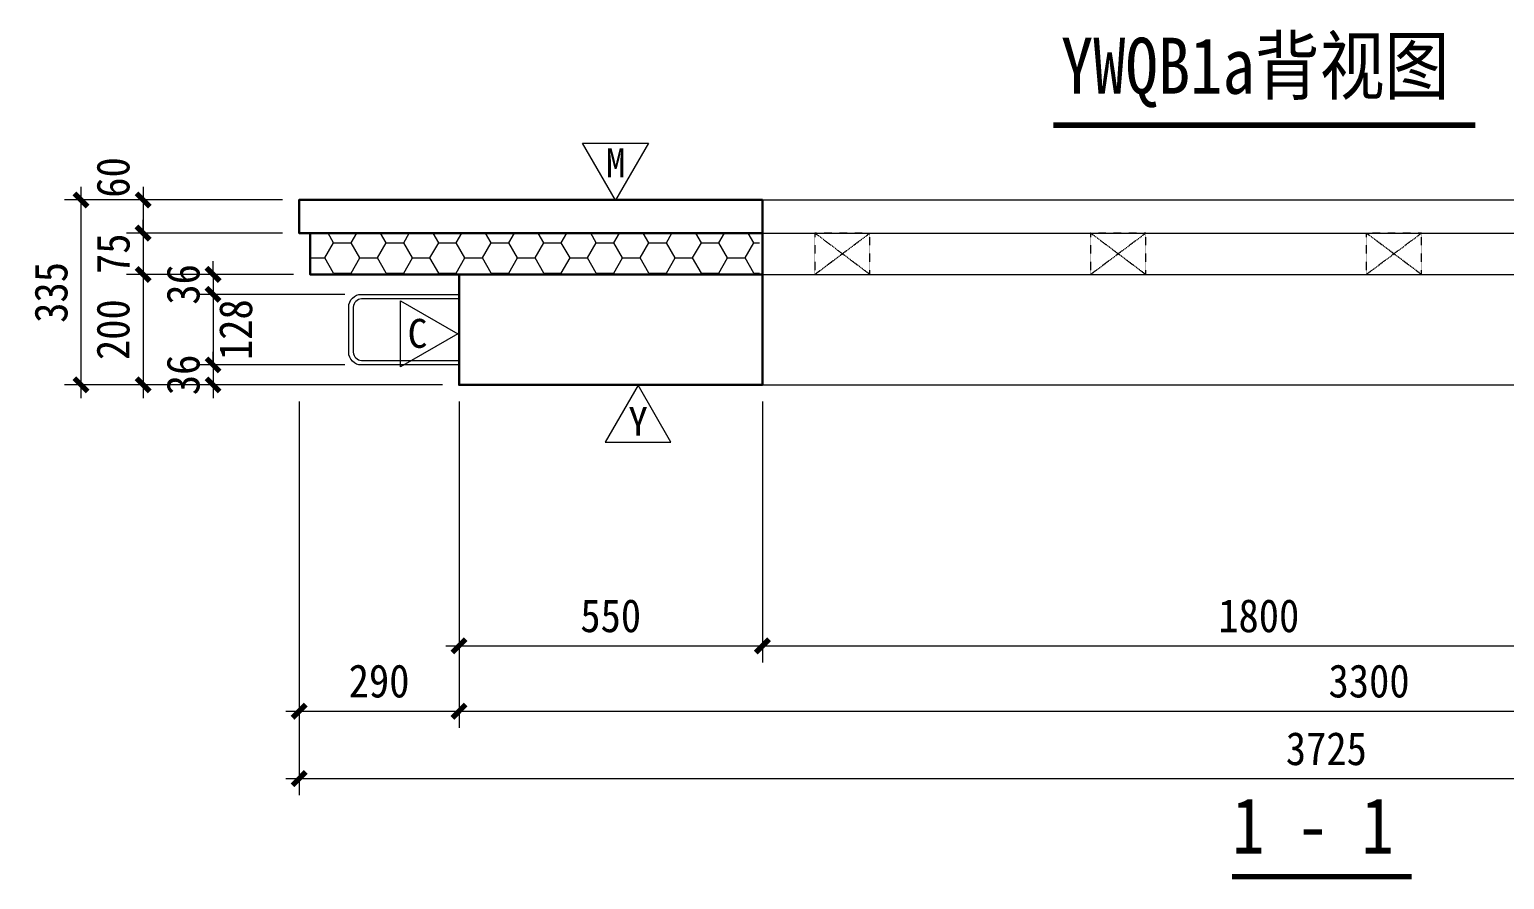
# Model space of a CAD drawing. Header units: millimetres. Extents: x 147 to 28941, y 5 to 9031.
# Drawn here: x 19277 to 21952, y 1626 to 3166 of the extents above; entities that cross this region are included whole.
import ezdxf

# ---------------------------------------------------------------- set-up
doc = ezdxf.new("R2010")
doc.units = ezdxf.units.MM
doc.linetypes.add('ACAD_ISO10W100', pattern=[18, 12, -3, 0, -3])
doc.linetypes.add('DASH', pattern=[0.35, 0.25, -0.1])
for name, color, linetype in [('DIM_SYMB', 3, 'Continuous'), ('YZ-下划线', 1, 'ACAD_ISO10W100'), ('暗柱钢筋', 7, 'Continuous')]:
    doc.layers.add(name, color=color, linetype=linetype)
for name, color, linetype, lineweight in [('YG-标注', 151, 'Continuous', 15), ('YZ-符号', 96, 'Continuous', 9), ('图层3', 7, 'DASH', 15), ('填充', 7, 'Continuous', 5), ('轮廓线', 2, 'Continuous', 13), ('轮廓线0.15', 91, 'Continuous', 15)]:
    doc.layers.add(name, color=color, linetype=linetype, lineweight=lineweight)
doc.styles.add('YZ-样式 1', font='simhei.ttf', dxfattribs={"width": 0.85})
doc.styles.add('YZ-样式 2', font='simhei.ttf', dxfattribs={"width": 0.9})
doc.styles.add('图签-黑体', font='simhei.ttf')
doc.dimstyles.new('YZ-30', dxfattribs={"dimscale": 30, "dimtxt": 2, "dimasz": 0.8, "dimexe": 1, "dimexo": 1, "dimgap": 0.8, "dimtad": 1, "dimdec": 0, "dimzin": 1, "dimdsep": 46, "dimtxsty": 'YZ-样式 2', "dimblk": 'ARCHTICK', "dimcen": 250, "dimdle": 0.8, "dimclrd": 151, "dimclre": 151, "dimclrt": 7, "dimazin": 0, "dimtfac": 1, "dimtdec": 0, "dimtix": 1, "dimtmove": 2, "dimatfit": 2, "dimldrblk": 'ARCHTICK', "dimfxl": 1, "dimlwd": 9, "dimlwe": 9, "dimarcsym": 0})

# ---------------------------------------------------------------- blocks, each defined once
blk = doc.blocks.new('dfs gvzdsf vxc')
at = {"layer": '图层3', "color": 4, "linetype": 'DASH', "lineweight": 13, "ltscale": 0.1}
for p, q in [((26447.1, 8274), (26547.1, 8349)), ((26547.1, 8274), (26447.1, 8349))]:
    blk.add_line(p, q, dxfattribs=at)
blk.add_lwpolyline([(26547.1, 8274), (26547.1, 8349), (26447.1, 8349), (26447.1, 8274)], close=True, dxfattribs=at)
blk = doc.blocks.new('*U121')
at = {"layer": 'YG-标注'}
blk.add_blockref('dfs gvzdsf vxc', (-26497.1, -8311.5), dxfattribs=at)
blk = doc.blocks.new('*U122')
at = {"layer": 'YG-标注', "color": 0, "linetype": 'ByBlock', "lineweight": -2}
for p in [(0, 0), (500, 0), (1000, 0), (1500, 0)]:
    blk.add_blockref('*U121', p, dxfattribs=at)
blk = doc.blocks.new('_ArchTick')
at = {"color": 0, "linetype": 'ByBlock', "const_width": 0.4}
blk.add_lwpolyline([(-0.5, -0.5), (0.5, 0.5)], dxfattribs=at)
blk = doc.blocks.new('*D240')
at = {"layer": 'Defpoints', "color": 0, "transparency": 16777216}
for p in [(19766.3, 2521.9), (23491.3, 2521.9), (23491.3, 1808.3)]:
    blk.add_point(p, dxfattribs=at)
at = {"layer": 'YG-标注', "color": 151, "lineweight": 9, "transparency": 16777216}
for p, q in [((19766.3, 2491.9), (19766.3, 1778.3)), ((23491.3, 2491.9), (23491.3, 1778.3)), ((19742.3, 1808.3), (23515.3, 1808.3))]:
    blk.add_line(p, q, dxfattribs=at)
at = {"layer": 'YG-标注', "color": 151, "lineweight": 9, "transparency": 16777216, "xscale": 24, "yscale": 24, "zscale": 24, "rotation": 180}
blk.add_blockref('_ArchTick', (19766.3, 1808.3), dxfattribs=at)
at = {"layer": 'YG-标注', "color": 151, "lineweight": 9, "transparency": 16777216, "xscale": 24, "yscale": 24, "zscale": 24}
blk.add_blockref('_ArchTick', (23491.3, 1808.3), dxfattribs=at)
at = {"layer": 'YG-标注', "color": 7, "transparency": 16777216, "insert": (21628.8, 1862.3), "char_height": 60, "attachment_point": 5, "style": 'YZ-样式 2'}
blk.add_mtext('3725', dxfattribs=at)
blk = doc.blocks.new('*D241')
at = {"layer": 'Defpoints', "color": 0, "transparency": 16777216}
for p in [(19766.3, 2521.9), (20056.3, 2521.9), (20056.3, 1930.5)]:
    blk.add_point(p, dxfattribs=at)
at = {"layer": 'YG-标注', "color": 151, "lineweight": 9, "transparency": 16777216}
for p, q in [((19766.3, 2491.9), (19766.3, 1900.5)), ((20056.3, 2491.9), (20056.3, 1900.5)), ((19742.3, 1930.5), (20080.3, 1930.5))]:
    blk.add_line(p, q, dxfattribs=at)
at = {"layer": 'YG-标注', "color": 151, "lineweight": 9, "transparency": 16777216, "xscale": 24, "yscale": 24, "zscale": 24, "rotation": 180}
blk.add_blockref('_ArchTick', (19766.3, 1930.5), dxfattribs=at)
at = {"layer": 'YG-标注', "color": 151, "lineweight": 9, "transparency": 16777216, "xscale": 24, "yscale": 24, "zscale": 24}
blk.add_blockref('_ArchTick', (20056.3, 1930.5), dxfattribs=at)
at = {"layer": 'YG-标注', "color": 7, "transparency": 16777216, "insert": (19911.3, 1984.9), "char_height": 60, "attachment_point": 5, "style": 'YZ-样式 2'}
blk.add_mtext('290', dxfattribs=at)
blk = doc.blocks.new('*D242')
at = {"layer": 'Defpoints', "color": 0, "transparency": 16777216}
for p in [(20056.3, 2521.9), (23356.3, 2521.9), (23356.3, 1930.5)]:
    blk.add_point(p, dxfattribs=at)
at = {"layer": 'YG-标注', "color": 151, "lineweight": 9, "transparency": 16777216}
for p, q in [((20056.3, 2491.9), (20056.3, 1900.5)), ((23356.3, 2491.9), (23356.3, 1900.5)), ((20032.3, 1930.5), (23380.3, 1930.5))]:
    blk.add_line(p, q, dxfattribs=at)
at = {"layer": 'YG-标注', "color": 151, "lineweight": 9, "transparency": 16777216, "xscale": 24, "yscale": 24, "zscale": 24, "rotation": 180}
blk.add_blockref('_ArchTick', (20056.3, 1930.5), dxfattribs=at)
at = {"layer": 'YG-标注', "color": 151, "lineweight": 9, "transparency": 16777216, "xscale": 24, "yscale": 24, "zscale": 24}
blk.add_blockref('_ArchTick', (23356.3, 1930.5), dxfattribs=at)
at = {"layer": 'YG-标注', "color": 7, "transparency": 16777216, "insert": (21706.3, 1984.9), "char_height": 60, "attachment_point": 5, "style": 'YZ-样式 2'}
blk.add_mtext('3300', dxfattribs=at)
blk = doc.blocks.new('*D245')
at = {"layer": 'Defpoints', "color": 0, "transparency": 16777216}
for p in [(20056.3, 2521.9), (20606.3, 2521.9), (20606.3, 2048.9)]:
    blk.add_point(p, dxfattribs=at)
at = {"layer": 'YG-标注', "color": 151, "lineweight": 9, "transparency": 16777216}
for p, q in [((20056.3, 2491.9), (20056.3, 2018.9)), ((20606.3, 2491.9), (20606.3, 2018.9)), ((20032.3, 2048.9), (20630.3, 2048.9))]:
    blk.add_line(p, q, dxfattribs=at)
at = {"layer": 'YG-标注', "color": 151, "lineweight": 9, "transparency": 16777216, "xscale": 24, "yscale": 24, "zscale": 24, "rotation": 180}
blk.add_blockref('_ArchTick', (20056.3, 2048.9), dxfattribs=at)
at = {"layer": 'YG-标注', "color": 151, "lineweight": 9, "transparency": 16777216, "xscale": 24, "yscale": 24, "zscale": 24}
blk.add_blockref('_ArchTick', (20606.3, 2048.9), dxfattribs=at)
at = {"layer": 'YG-标注', "color": 7, "transparency": 16777216, "insert": (20331.3, 2103.2), "char_height": 60, "attachment_point": 5, "style": 'YZ-样式 2'}
blk.add_mtext('550', dxfattribs=at)
blk = doc.blocks.new('*D246')
at = {"layer": 'Defpoints', "color": 0, "transparency": 16777216}
for p in [(20606.3, 2521.9), (22406.3, 2521.9), (22406.3, 2048.9)]:
    blk.add_point(p, dxfattribs=at)
at = {"layer": 'YG-标注', "color": 151, "lineweight": 9, "transparency": 16777216}
for p, q in [((20606.3, 2491.9), (20606.3, 2018.9)), ((22406.3, 2491.9), (22406.3, 2018.9)), ((20582.3, 2048.9), (22430.3, 2048.9))]:
    blk.add_line(p, q, dxfattribs=at)
at = {"layer": 'YG-标注', "color": 151, "lineweight": 9, "transparency": 16777216, "xscale": 24, "yscale": 24, "zscale": 24, "rotation": 180}
blk.add_blockref('_ArchTick', (20606.3, 2048.9), dxfattribs=at)
at = {"layer": 'YG-标注', "color": 151, "lineweight": 9, "transparency": 16777216, "xscale": 24, "yscale": 24, "zscale": 24}
blk.add_blockref('_ArchTick', (22406.3, 2048.9), dxfattribs=at)
at = {"layer": 'YG-标注', "color": 7, "transparency": 16777216, "insert": (21506.3, 2103.2), "char_height": 60, "attachment_point": 5, "style": 'YZ-样式 2'}
blk.add_mtext('1800', dxfattribs=at)
blk = doc.blocks.new('*D248')
at = {"layer": 'Defpoints', "color": 0, "transparency": 16777216}
for p in [(19766.3, 2856.9), (19370.8, 2521.9), (20056.3, 2521.9)]:
    blk.add_point(p, dxfattribs=at)
at = {"layer": 'YG-标注', "color": 151, "lineweight": 9, "transparency": 16777216}
for p, q in [((19370.8, 2880.9), (19370.8, 2497.9)), ((19736.3, 2856.9), (19340.8, 2856.9)), ((20026.3, 2521.9), (19340.8, 2521.9))]:
    blk.add_line(p, q, dxfattribs=at)
at = {"layer": 'YG-标注', "color": 151, "lineweight": 9, "transparency": 16777216, "xscale": 24, "yscale": 24, "zscale": 24}
for p, rotation in [((19370.8, 2856.9), 90), ((19370.8, 2521.9), 270)]:
    blk.add_blockref('_ArchTick', p, dxfattribs=dict(at, rotation=rotation))
at = {"layer": 'YG-标注', "color": 7, "transparency": 16777216, "insert": (19316.8, 2689.4), "char_height": 60, "attachment_point": 5, "rotation": 90, "style": 'YZ-样式 2'}
blk.add_mtext('335', dxfattribs=at)
blk = doc.blocks.new('*D249')
at = {"layer": 'Defpoints', "color": 0, "transparency": 16777216}
for p in [(19766.3, 2856.9), (19483.5, 2796.9), (19766.3, 2796.9)]:
    blk.add_point(p, dxfattribs=at)
at = {"layer": 'YG-标注', "color": 151, "lineweight": 9, "transparency": 16777216}
for p, q in [((19483.5, 2880.9), (19483.5, 2772.9)), ((19736.3, 2856.9), (19453.5, 2856.9)), ((19736.3, 2796.9), (19453.5, 2796.9))]:
    blk.add_line(p, q, dxfattribs=at)
at = {"layer": 'YG-标注', "color": 151, "lineweight": 9, "transparency": 16777216, "xscale": 24, "yscale": 24, "zscale": 24}
for p, rotation in [((19483.5, 2856.9), 90), ((19483.5, 2796.9), 270)]:
    blk.add_blockref('_ArchTick', p, dxfattribs=dict(at, rotation=rotation))
at = {"layer": 'YG-标注', "color": 7, "transparency": 16777216, "insert": (19429.2, 2897.7), "char_height": 60, "attachment_point": 5, "rotation": 90, "style": 'YZ-样式 2'}
blk.add_mtext('60', dxfattribs=at)
blk = doc.blocks.new('*D250')
at = {"layer": 'Defpoints', "color": 0, "transparency": 16777216}
for p in [(19766.3, 2796.9), (19483.5, 2721.9), (19786.3, 2721.9)]:
    blk.add_point(p, dxfattribs=at)
at = {"layer": 'YG-标注', "color": 151, "lineweight": 9, "transparency": 16777216}
for p, q in [((19483.5, 2796.9), (19483.5, 2820.9)), ((19736.3, 2796.9), (19453.5, 2796.9)), ((19483.5, 2796.9), (19483.5, 2721.9)), ((19756.3, 2721.9), (19453.5, 2721.9)), ((19483.5, 2721.9), (19483.5, 2697.9))]:
    blk.add_line(p, q, dxfattribs=at)
at = {"layer": 'YG-标注', "color": 151, "lineweight": 9, "transparency": 16777216, "xscale": 24, "yscale": 24, "zscale": 24}
for p, rotation in [((19483.5, 2796.9), 270), ((19483.5, 2721.9), 90)]:
    blk.add_blockref('_ArchTick', p, dxfattribs=dict(at, rotation=rotation))
at = {"layer": 'YG-标注', "color": 7, "transparency": 16777216, "insert": (19429.5, 2759.4), "char_height": 60, "attachment_point": 5, "rotation": 90, "style": 'YZ-样式 2'}
blk.add_mtext('75', dxfattribs=at)
blk = doc.blocks.new('*D251')
at = {"layer": 'Defpoints', "color": 0, "transparency": 16777216}
for p in [(19786.3, 2721.9), (19483.5, 2521.9), (20056.3, 2521.9)]:
    blk.add_point(p, dxfattribs=at)
at = {"layer": 'YG-标注', "color": 151, "lineweight": 9, "transparency": 16777216}
for p, q in [((19483.5, 2745.9), (19483.5, 2497.9)), ((19756.3, 2721.9), (19453.5, 2721.9)), ((20026.3, 2521.9), (19453.5, 2521.9))]:
    blk.add_line(p, q, dxfattribs=at)
at = {"layer": 'YG-标注', "color": 151, "lineweight": 9, "transparency": 16777216, "xscale": 24, "yscale": 24, "zscale": 24}
for p, rotation in [((19483.5, 2721.9), 90), ((19483.5, 2521.9), 270)]:
    blk.add_blockref('_ArchTick', p, dxfattribs=dict(at, rotation=rotation))
at = {"layer": 'YG-标注', "color": 7, "transparency": 16777216, "insert": (19429.2, 2621.9), "char_height": 60, "attachment_point": 5, "rotation": 90, "style": 'YZ-样式 2'}
blk.add_mtext('200', dxfattribs=at)
blk = doc.blocks.new('*D252')
at = {"layer": 'Defpoints', "color": 0, "transparency": 16777216}
for p in [(19786.3, 2721.9), (19610.3, 2685.9), (19879.3, 2685.9)]:
    blk.add_point(p, dxfattribs=at)
at = {"layer": 'YG-标注', "color": 151, "lineweight": 9, "transparency": 16777216}
for p, q in [((19610.3, 2721.9), (19610.3, 2745.9)), ((19756.3, 2721.9), (19580.3, 2721.9)), ((19610.3, 2721.9), (19610.3, 2685.9)), ((19849.3, 2685.9), (19580.3, 2685.9)), ((19610.3, 2685.9), (19610.3, 2661.9))]:
    blk.add_line(p, q, dxfattribs=at)
at = {"layer": 'YG-标注', "color": 151, "lineweight": 9, "transparency": 16777216, "xscale": 24, "yscale": 24, "zscale": 24}
for p, rotation in [((19610.3, 2721.9), 270), ((19610.3, 2685.9), 90)]:
    blk.add_blockref('_ArchTick', p, dxfattribs=dict(at, rotation=rotation))
at = {"layer": 'YG-标注', "color": 7, "transparency": 16777216, "insert": (19556.3, 2703.9), "char_height": 60, "attachment_point": 5, "rotation": 90, "style": 'YZ-样式 2'}
blk.add_mtext('36', dxfattribs=at)
blk = doc.blocks.new('*D253')
at = {"layer": 'Defpoints', "color": 0, "transparency": 16777216}
for p in [(19879.3, 2685.9), (19610.3, 2557.9), (19879.3, 2557.9)]:
    blk.add_point(p, dxfattribs=at)
at = {"layer": 'YG-标注', "color": 151, "lineweight": 9, "transparency": 16777216}
for p, q in [((19610.3, 2709.9), (19610.3, 2533.9)), ((19849.3, 2685.9), (19580.3, 2685.9)), ((19849.3, 2557.9), (19580.3, 2557.9))]:
    blk.add_line(p, q, dxfattribs=at)
at = {"layer": 'YG-标注', "color": 151, "lineweight": 9, "transparency": 16777216, "xscale": 24, "yscale": 24, "zscale": 24}
for p, rotation in [((19610.3, 2685.9), 90), ((19610.3, 2557.9), 270)]:
    blk.add_blockref('_ArchTick', p, dxfattribs=dict(at, rotation=rotation))
at = {"layer": 'YG-标注', "color": 7, "transparency": 16777216, "insert": (19651.6, 2621.9), "char_height": 60, "attachment_point": 5, "rotation": 90, "style": 'YZ-样式 2'}
blk.add_mtext('128', dxfattribs=at)
blk = doc.blocks.new('*D254')
at = {"layer": 'Defpoints', "color": 0, "transparency": 16777216}
for p in [(19879.3, 2557.9), (19610.3, 2521.9), (20056.3, 2521.9)]:
    blk.add_point(p, dxfattribs=at)
at = {"layer": 'YG-标注', "color": 151, "lineweight": 9, "transparency": 16777216}
for p, q in [((19610.3, 2557.9), (19610.3, 2581.9)), ((19849.3, 2557.9), (19580.3, 2557.9)), ((19610.3, 2557.9), (19610.3, 2521.9)), ((20026.3, 2521.9), (19580.3, 2521.9)), ((19610.3, 2521.9), (19610.3, 2497.9))]:
    blk.add_line(p, q, dxfattribs=at)
at = {"layer": 'YG-标注', "color": 151, "lineweight": 9, "transparency": 16777216, "xscale": 24, "yscale": 24, "zscale": 24}
for p, rotation in [((19610.3, 2557.9), 270), ((19610.3, 2521.9), 90)]:
    blk.add_blockref('_ArchTick', p, dxfattribs=dict(at, rotation=rotation))
at = {"layer": 'YG-标注', "color": 7, "transparency": 16777216, "insert": (19556.3, 2539.9), "char_height": 60, "attachment_point": 5, "rotation": 90, "style": 'YZ-样式 2'}
blk.add_mtext('36', dxfattribs=at)

msp = doc.modelspace()

# ---------------------------------------------------------------- hatches: boundary and pattern name
at = {"layer": '填充', "lineweight": 9}
h = msp.add_hatch(dxfattribs=at)
h.set_pattern_fill('HONEY', color=43, scale=10)
h.set_pattern_definition([(0, (-5745.778, -5552.142), (47.625, 27.496306), [31.75, -63.5]), (120, (-5745.778, -5552.142), (-47.625, 27.496307), [31.75, -63.5]), (60, (-5745.778, -5552.142), (1e-07, 54.992613), [-63.5, 31.75])])
h.paths.add_polyline_path([(19786.3, 2796.9), (19786.3, 2721.9), (20601.3, 2721.9), (20601.3, 2796.9)])

# ---------------------------------------------------------------- linework, layer by layer
at = {"layer": 'YZ-下划线', "color": 1, "linetype": 'ByBlock', "const_width": 10}
for points in [[(21133.8, 2992.4), (21898.9, 2992.4)], [(21457.9, 1630.6), (21783.7, 1630.6)]]:
    msp.add_lwpolyline(points, dxfattribs=at)
at = {"layer": 'YZ-符号', "color": 1, "lineweight": 15}
for points in [[(20340.1, 2856.8), (20280.4, 2960.1), (20399.8, 2960.1)], [(19950.4, 2674), (20053.8, 2614.3), (19950.4, 2554.6)], [(20380.8, 2521.2), (20321.1, 2417.8), (20440.5, 2417.8)]]:
    msp.add_lwpolyline(points, close=True, dxfattribs=at)
at = {"layer": '暗柱钢筋', "color": 1, "lineweight": 9, "ltscale": 100}
for points in [[(20056.3, 2557.9), (19879.3, 2557.9, -0.414214), (19856.3, 2580.9), (19856.3, 2662.9, -0.414214), (19879.3, 2685.9), (20056.3, 2685.9)], [(20056.3, 2677.9), (19879.3, 2677.9, 0.351588), (19864.3, 2662.9), (19864.3, 2580.9, 0.351588), (19879.3, 2565.9), (20056.3, 2565.9)]]:
    msp.add_lwpolyline(points, format="xyb", dxfattribs=at)
at = {"layer": '轮廓线', "lineweight": 30}
for p, q in [((20606.3, 2856.9), (20606.3, 2722.4)), ((20606.3, 2721.9), (20606.3, 2521.9))]:
    msp.add_line(p, q, dxfattribs=at)
for points in [[(20606.3, 2856.9), (19766.3, 2856.9), (19766.3, 2796.9), (20606.3, 2796.9)], [(19786.3, 2796.9), (19786.3, 2721.9), (20606.3, 2721.9)], [(20606.3, 2521.9), (20056.3, 2521.9), (20056.3, 2721.9), (20606.3, 2721.9)]]:
    msp.add_lwpolyline(points, dxfattribs=at)
at = {"layer": '轮廓线0.15', "color": 3, "lineweight": 15}
for p, q in [((20606.3, 2856.9), (22406.3, 2856.9)), ((20606.3, 2796.9), (22406.3, 2796.9)), ((20606.3, 2721.9), (22406.3, 2721.9)), ((20606.3, 2521.9), (22406.3, 2521.9))]:
    msp.add_line(p, q, dxfattribs=at)

# ---------------------------------------------------------------- block references
at = {"layer": 'YG-标注', "color": 3}
msp.add_blockref('*U122', (20751.3, 2759.4), dxfattribs=at)

# ---------------------------------------------------------------- texts
at = {"layer": 'DIM_SYMB', "color": 7, "style": 'YZ-样式 1', "width": 0.85}
for s, p in [('YWQB1a背视图', (21147.5, 3049.5)), ('1 - 1', (21457.9, 1672.6))]:
    msp.add_text(s, height=101.39, dxfattribs=at).set_placement(p)
at = {"layer": 'YZ-符号', "color": 1, "lineweight": 15, "style": '图签-黑体'}
for s, p in [('M', (20322.4, 2898)), ('C', (19963.1, 2588.9)), ('Y', (20363.1, 2429.5))]:
    msp.add_text(s, height=52.5, dxfattribs=at).set_placement(p)

# ---------------------------------------------------------------- dimensions: what is measured, and where the dimension line sits
at = {"layer": 'YG-标注', "color": 3}
for base, p1, p2, picture, middle in [((19483.5, 2796.9), (19766.3, 2856.9), (19766.3, 2796.9), '*D249', (19429.2, 2897.7)), ((19610.3, 2557.9), (19879.3, 2685.9), (19879.3, 2557.9), '*D253', (19651.6, 2621.9))]:
    dim = msp.add_linear_dim(base=base, p1=p1, p2=p2, angle=90, dimstyle='YZ-30', override={"dimfxl": 20}, dxfattribs=at)
    dim.commit()
    dim.dimension.update_dxf_attribs({"geometry": picture, "text_midpoint": middle, "dimtype": 160})
for base, p1, p2, picture, middle in [((19370.8, 2521.9), (19766.3, 2856.9), (20056.3, 2521.9), '*D248', (19316.8, 2689.4)), ((19483.5, 2721.9), (19766.3, 2796.9), (19786.3, 2721.9), '*D250', (19429.5, 2759.4)), ((19483.5, 2521.9), (19786.3, 2721.9), (20056.3, 2521.9), '*D251', (19429.2, 2621.9)), ((19610.3, 2685.9), (19786.3, 2721.9), (19879.3, 2685.9), '*D252', (19556.3, 2703.9)), ((19610.3, 2521.9), (19879.3, 2557.9), (20056.3, 2521.9), '*D254', (19556.3, 2539.9))]:
    dim = msp.add_linear_dim(base=base, p1=p1, p2=p2, angle=90, dimstyle='YZ-30', override={"dimfxl": 20}, dxfattribs=at)
    dim.commit()
    dim.dimension.update_dxf_attribs({"geometry": picture, "text_midpoint": middle})
for base, p1, p2, picture, middle in [((23491.3, 1808.3), (19766.3, 2521.9), (23491.3, 2521.9), '*D240', (21628.8, 1862.3)), ((20056.3, 1930.5), (19766.3, 2521.9), (20056.3, 2521.9), '*D241', (19911.3, 1984.9)), ((23356.3, 1930.5), (20056.3, 2521.9), (23356.3, 2521.9), '*D242', (21706.3, 1984.9)), ((20606.3, 2048.9), (20056.3, 2521.9), (20606.3, 2521.9), '*D245', (20331.3, 2103.2)), ((22406.3, 2048.9), (20606.3, 2521.9), (22406.3, 2521.9), '*D246', (21506.3, 2103.2))]:
    dim = msp.add_linear_dim(base=base, p1=p1, p2=p2, dimstyle='YZ-30', override={"dimfxl": 20}, dxfattribs=at)
    dim.commit()
    dim.dimension.update_dxf_attribs({"geometry": picture, "text_midpoint": middle})

doc.saveas('drawing.dxf')
